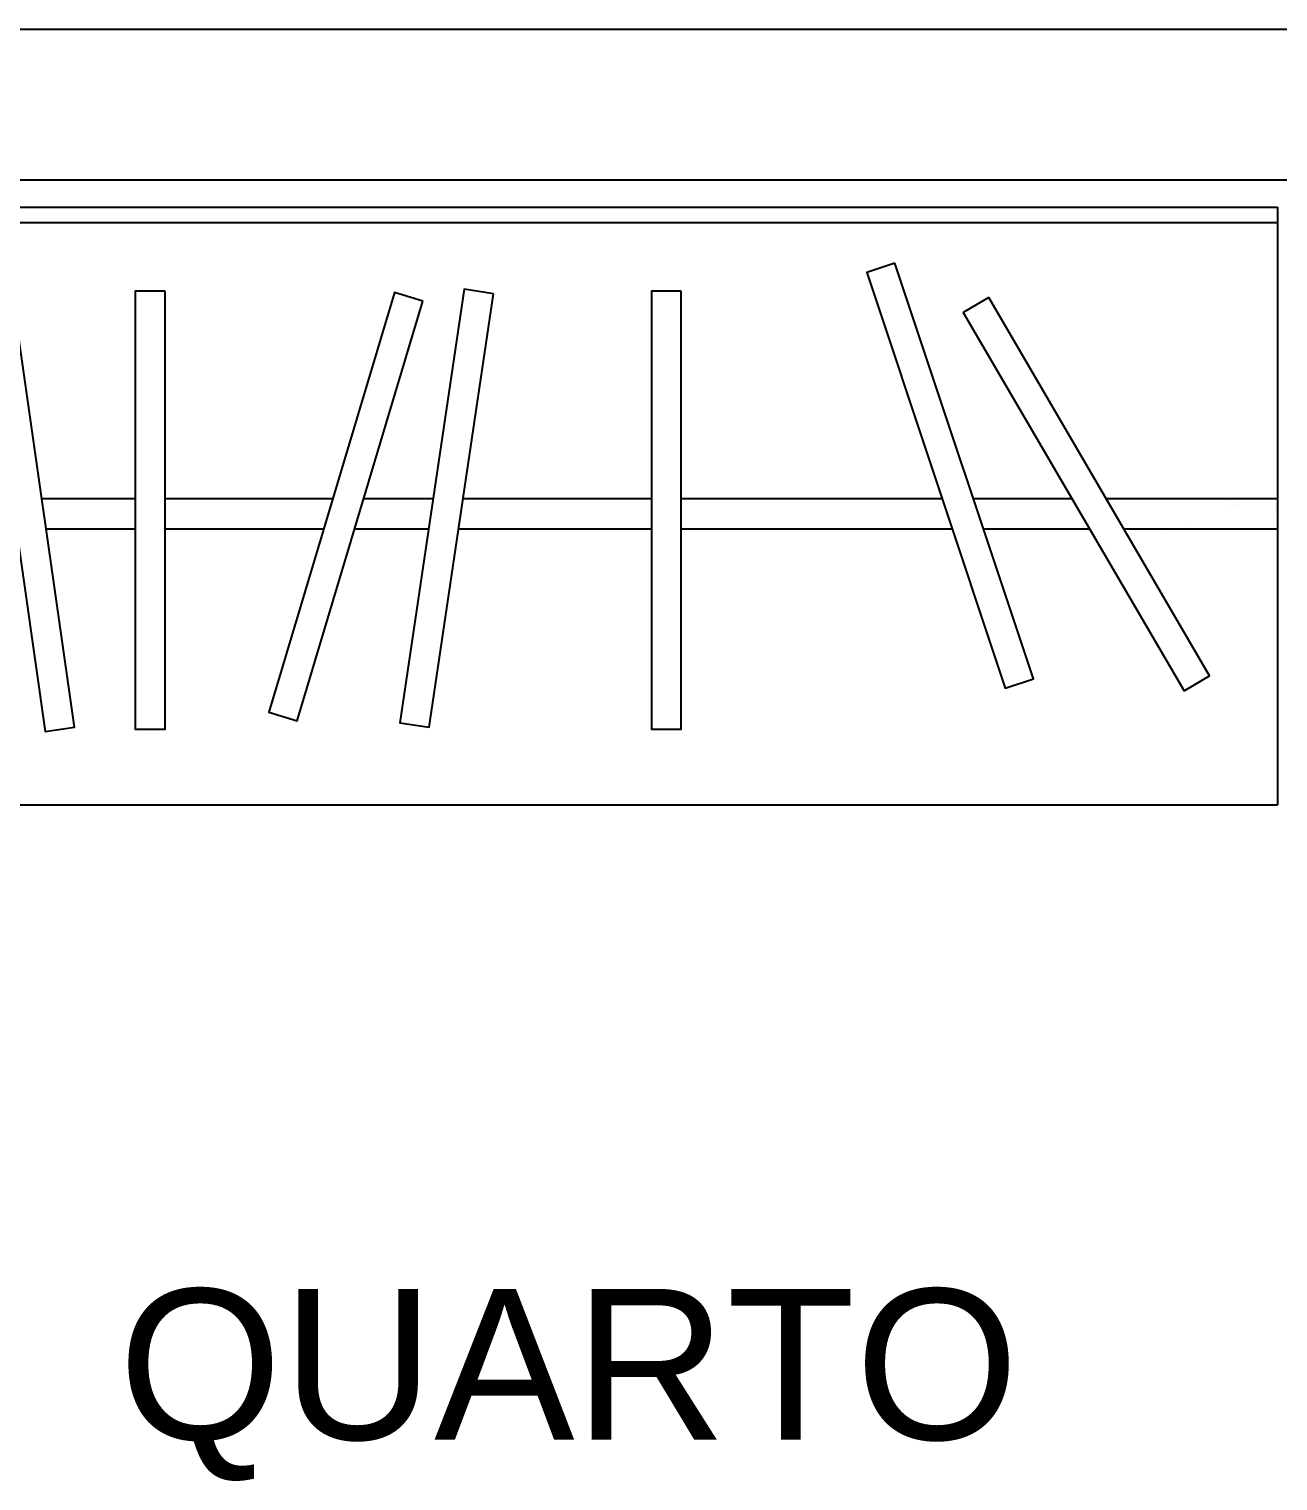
# Model space of a CAD drawing. Extents: x -109 to 1815, y -14679 to 345.
# Drawn here: x 45.38 to 46.624, y 0.297 to 1.742 of the extents above; entities that cross this region are included whole.
import ezdxf

# ---------------------------------------------------------------- set-up
doc = ezdxf.new("R2010")
doc.units = 0
doc.header["$MEASUREMENT"] = 0
for name, color, linetype in [('PAREDE', 6, 'CONTINUOUS'), ('REG120-160', 4, 'CONTINUOUS'), ('TEXTO', 1, 'CONTINUOUS')]:
    doc.layers.add(name, color=color, linetype=linetype)
doc.styles.add('REGUA120', font='arial.ttf')

msp = doc.modelspace()

# ---------------------------------------------------------------- linework, layer by layer
at = {"layer": 'PAREDE'}
msp.add_line((45.0227, 1.7423), (47.7727, 1.7423), dxfattribs=at)
at = {"layer": 'TEXTO'}
for p, q in [((45.0227, 1.5923), (47.6227, 1.5923)), ((45.1232, 1.5648), (46.6232, 1.5648)), ((46.6232, 1.5648), (46.6232, 0.9698)), ((45.1232, 1.5498), (46.6232, 1.5498)), ((45.3931, 1.2748), (45.4861, 1.2748)), ((45.5157, 1.2748), (45.6826, 1.2748)), ((45.7135, 1.2748), (45.7825, 1.2748)), ((45.8124, 1.2748), (46.0001, 1.2748)), ((46.0296, 1.2748), (46.2892, 1.2748)), ((46.3204, 1.2748), (46.4183, 1.2748)), ((46.4525, 1.2748), (46.6232, 1.2748)), ((46.576, 1.2737), (46.576, 1.2737)), ((46.5762, 1.2673), (46.5762, 1.2673)), ((46.578, 1.2674), (46.578, 1.2674)), ((46.5811, 1.2675), (46.5811, 1.2675)), ((46.5922, 1.2715), (46.5922, 1.2715)), ((46.6213, 1.2686), (46.6213, 1.2686)), ((45.3974, 1.2448), (45.4861, 1.2448)), ((45.5157, 1.2448), (45.6736, 1.2448)), ((45.7045, 1.2448), (45.7781, 1.2448)), ((45.808, 1.2448), (46.0001, 1.2448)), ((46.0296, 1.2448), (46.2992, 1.2448)), ((46.3304, 1.2448), (46.4358, 1.2448)), ((46.47, 1.2448), (46.6232, 1.2448)), ((46.5376, 1.2526), (46.5376, 1.2526)), ((46.5093, 1.2414), (46.5093, 1.2414)), ((45.1232, 0.9698), (46.6232, 0.9698))]:
    msp.add_line(p, q, dxfattribs=at)
for points in [[(46.2423, 1.5091), (46.2142, 1.4998), (46.3521, 1.0859), (46.3802, 1.0953)], [(45.364, 1.479), (45.3347, 1.4748), (45.3964, 1.043), (45.4256, 1.0472)], [(45.5157, 1.4814), (45.4861, 1.4814), (45.4861, 1.0452), (45.5157, 1.0452)], [(45.7724, 1.4714), (45.7441, 1.4799), (45.6189, 1.0621), (45.6472, 1.0536)], [(45.8426, 1.4788), (45.8134, 1.4832), (45.7495, 1.0516), (45.7787, 1.0473)], [(46.0296, 1.4814), (46.0001, 1.4814), (46.0001, 1.0452), (46.0296, 1.0452)], [(46.3358, 1.475), (46.3103, 1.4601), (46.53, 1.0833), (46.5555, 1.0982)]]:
    msp.add_lwpolyline(points, close=True, dxfattribs=at)

# ---------------------------------------------------------------- texts
at = {"layer": 'REG120-160', "ltscale": 0.35, "style": 'REGUA120'}
msp.add_text('QUARTO', height=0.15, dxfattribs=at).set_placement((45.4693, 0.3378))

doc.saveas('drawing.dxf')
